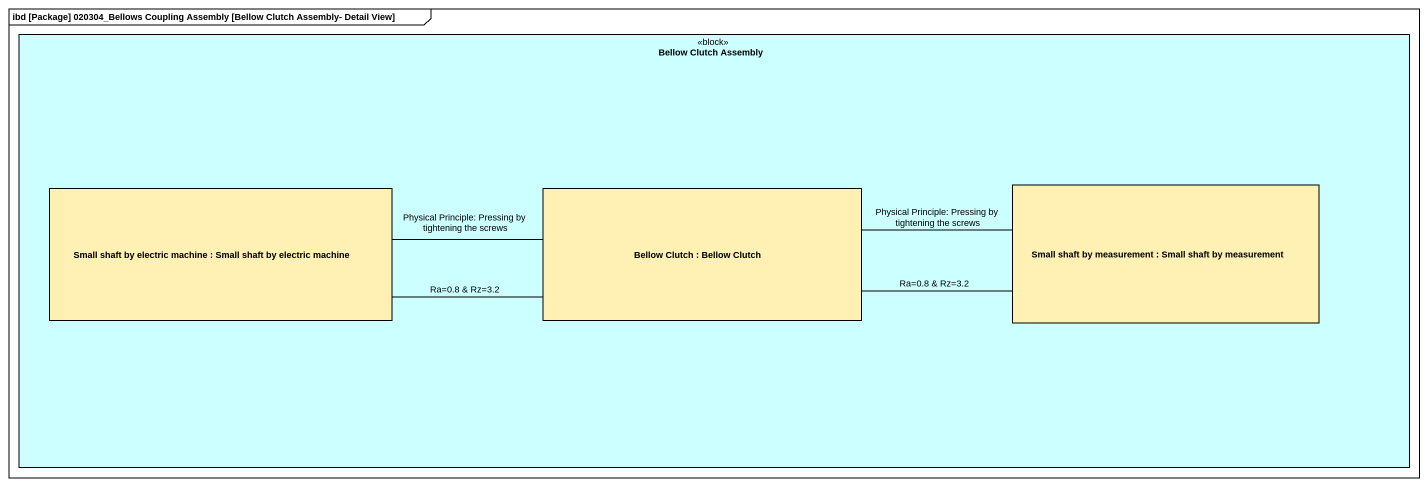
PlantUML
@startuml
mainframe ibd [Package] 020304_Bellows Coupling Assembly [Bellow Clutch Assembly- Detail View]
rectangle "Bellow Clutch Assembly" as Bellow_Clutch_Assembly <<block>> #CCFFFF {
  rectangle "Small shaft by electric machine : Small shaft by electric machine" as Small_shaft_by_electric #FFF0B4
  rectangle "Bellow Clutch : Bellow Clutch" as Bellow_Clutch #FFF0B4
  rectangle "Small shaft by measurement : Small shaft by measurement" as Small_shaft_by_measurement #FFF0B4
}
Small_shaft_by_electric -right- Bellow_Clutch : Physical Principle: Pressing by tightening the screws
Small_shaft_by_electric -right- Bellow_Clutch : Ra=0.8 & Rz=3.2
Bellow_Clutch -right- Small_shaft_by_measurement : Ra=0.8 & Rz=3.2
Small_shaft_by_measurement -left- Bellow_Clutch : Physical Principle: Pressing by tightening the screws
@enduml
